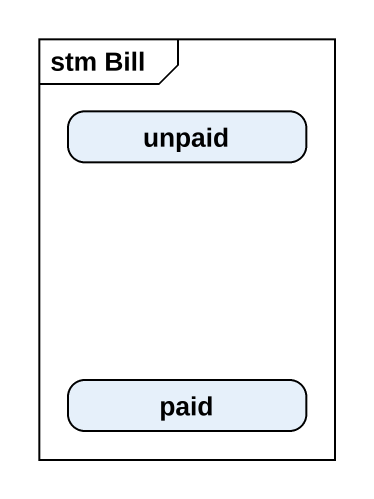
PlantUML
@startuml
mainframe stm Bill
hide empty description
state unpaid
state paid
@enduml
